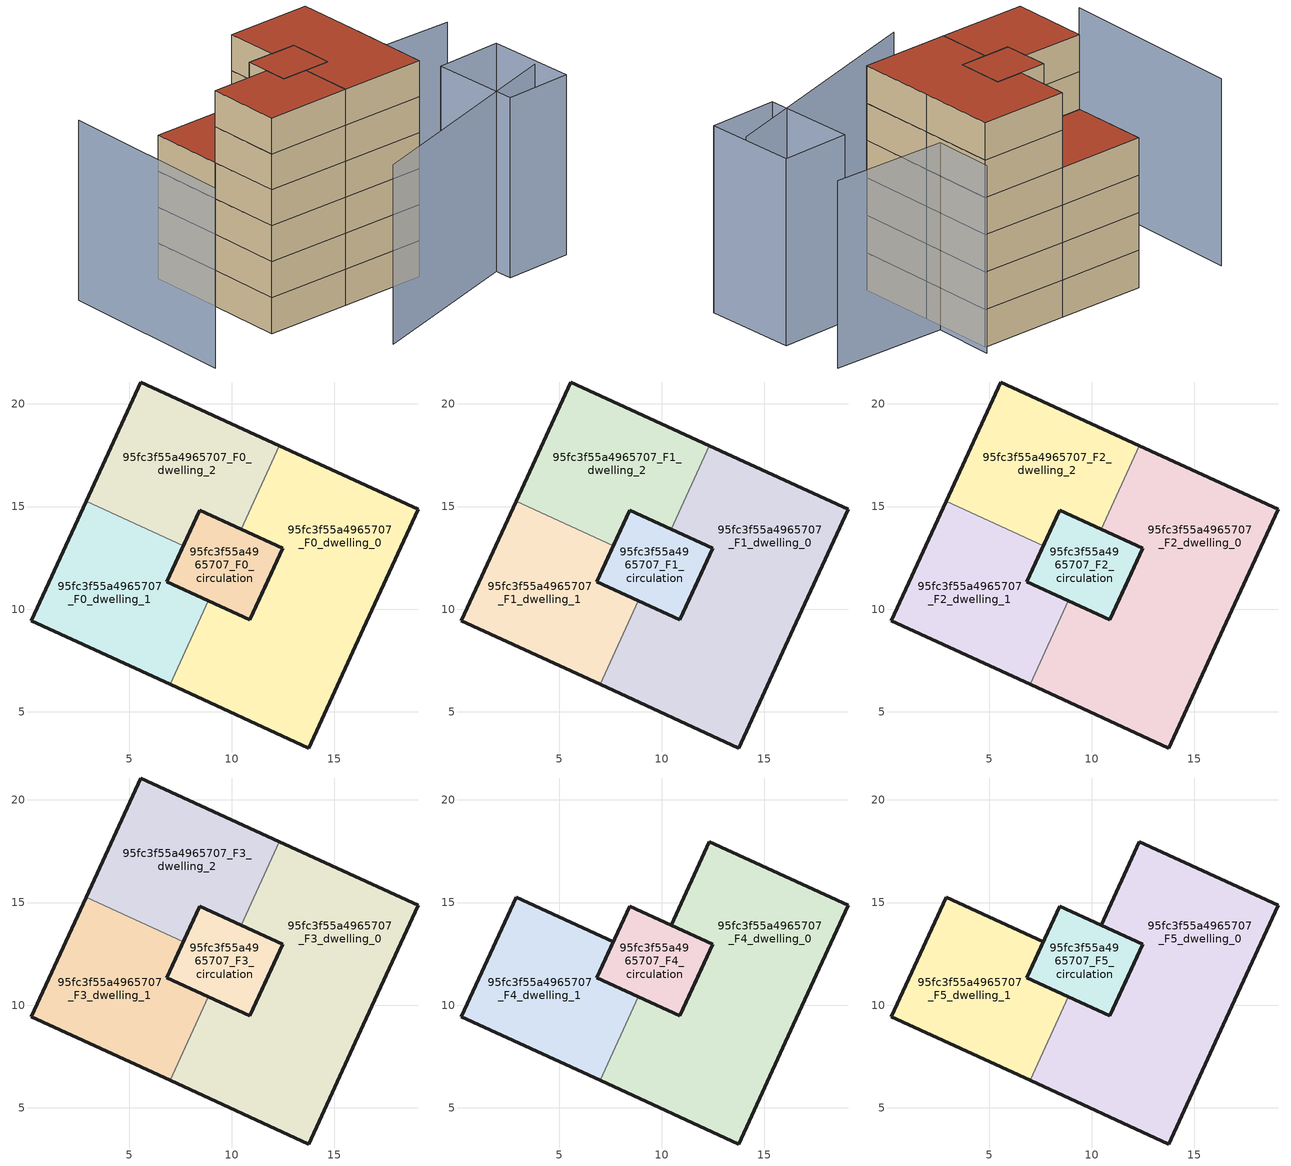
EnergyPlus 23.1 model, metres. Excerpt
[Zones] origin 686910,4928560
95fc3f55a4965707_F0_dwelling_0
 floor ground (EU_floor_Construction): 19.09,14.87 16.42,9.05 13.75,3.23 6.99,6.33 8.86,10.4 10.89,9.48 11.69,11.22 12.49,12.97 10.46,13.9 12.32,17.97 z0
 wall outside (EU_wall_Construction): 6.99,6.33 13.75,3.23 16.42,9.05 19.09,14.87 12.32,17.97 / 10.46,13.9 12.49,12.97 11.69,11.22 10.89,9.48 8.86,10.4 z0:3
 wall to 95fc3f55a4965707_F0_dwelling_1 (EU_wall_Construction): 8.86,10.4 6.99,6.33 z0:3
 wall to 95fc3f55a4965707_F0_dwelling_2 (EU_wall_Construction): 12.32,17.97 10.46,13.9 z0:3
95fc3f55a4965707_F0_dwelling_1
 floor ground (EU_floor_Construction): 7.63,13.08 6.83,11.33 8.86,10.4 6.99,6.33 0.23,9.43 2.9,15.25 z0
 wall outside (EU_wall_Construction): 2.9,15.25 0.23,9.43 6.99,6.33 / 8.86,10.4 6.83,11.33 7.63,13.08 z0:3
 wall to 95fc3f55a4965707_F0_dwelling_2 (EU_wall_Construction): 7.63,13.08 2.9,15.25 z0:3
95fc3f55a4965707_F0_dwelling_2
 floor ground (EU_floor_Construction): 12.32,17.97 10.46,13.9 8.43,14.83 7.63,13.08 2.9,15.25 5.56,21.07 z0
 wall outside (EU_wall_Construction): 7.63,13.08 8.43,14.83 10.46,13.9 / 12.32,17.97 5.56,21.07 2.9,15.25 z0:3
95fc3f55a4965707_F0_circulation
 floor ground (EU_floor_Construction): 12.49,12.97 10.89,9.48 6.83,11.33 8.43,14.83 z0
 wall outside (EU_wall_Construction): 8.43,14.83 6.83,11.33 10.89,9.48 12.49,12.97 8.43,14.83 z0:3
95fc3f55a4965707_F1_dwelling_0
 floor to 95fc3f55a4965707_F0_dwelling_0 (EU_floor_Construction): 19.09,14.87 16.42,9.05 13.75,3.23 6.99,6.33 8.86,10.4 10.89,9.48 11.69,11.22 12.49,12.97 10.46,13.9 12.32,17.97 z3
 wall outside (EU_wall_Construction): 6.99,6.33 13.75,3.23 16.42,9.05 19.09,14.87 12.32,17.97 / 10.46,13.9 12.49,12.97 11.69,11.22 10.89,9.48 8.86,10.4 z3:6
 wall to 95fc3f55a4965707_F1_dwelling_1 (EU_wall_Construction): 8.86,10.4 6.99,6.33 z3:6
 wall to 95fc3f55a4965707_F1_dwelling_2 (EU_wall_Construction): 12.32,17.97 10.46,13.9 z3:6
95fc3f55a4965707_F1_dwelling_1
 floor to 95fc3f55a4965707_F0_dwelling_1 (EU_floor_Construction): 7.63,13.08 6.83,11.33 8.86,10.4 6.99,6.33 0.23,9.43 2.9,15.25 z3
 wall outside (EU_wall_Construction): 2.9,15.25 0.23,9.43 6.99,6.33 / 8.86,10.4 6.83,11.33 7.63,13.08 z3:6
 wall to 95fc3f55a4965707_F1_dwelling_2 (EU_wall_Construction): 7.63,13.08 2.9,15.25 z3:6
95fc3f55a4965707_F1_dwelling_2
 floor to 95fc3f55a4965707_F0_dwelling_2 (EU_floor_Construction): 12.32,17.97 10.46,13.9 8.43,14.83 7.63,13.08 2.9,15.25 5.56,21.07 z3
 wall outside (EU_wall_Construction): 7.63,13.08 8.43,14.83 10.46,13.9 / 12.32,17.97 5.56,21.07 2.9,15.25 z3:6
95fc3f55a4965707_F1_circulation
 floor to 95fc3f55a4965707_F0_circulation (EU_floor_Construction): 12.49,12.97 10.89,9.48 6.83,11.33 8.43,14.83 z3
 wall outside (EU_wall_Construction): 8.43,14.83 6.83,11.33 10.89,9.48 12.49,12.97 8.43,14.83 z3:6
95fc3f55a4965707_F2_dwelling_0
 floor to 95fc3f55a4965707_F1_dwelling_0 (EU_floor_Construction): 19.09,14.87 16.42,9.05 13.75,3.23 6.99,6.33 8.86,10.4 10.89,9.48 11.69,11.22 12.49,12.97 10.46,13.9 12.32,17.97 z6
 wall outside (EU_wall_Construction): 6.99,6.33 13.75,3.23 16.42,9.05 19.09,14.87 12.32,17.97 / 10.46,13.9 12.49,12.97 11.69,11.22 10.89,9.48 8.86,10.4 z6:9
 wall to 95fc3f55a4965707_F2_dwelling_1 (EU_wall_Construction): 8.86,10.4 6.99,6.33 z6:9
 wall to 95fc3f55a4965707_F2_dwelling_2 (EU_wall_Construction): 12.32,17.97 10.46,13.9 z6:9
95fc3f55a4965707_F2_dwelling_1
 floor to 95fc3f55a4965707_F1_dwelling_1 (EU_floor_Construction): 7.63,13.08 6.83,11.33 8.86,10.4 6.99,6.33 0.23,9.43 2.9,15.25 z6
 wall outside (EU_wall_Construction): 2.9,15.25 0.23,9.43 6.99,6.33 / 8.86,10.4 6.83,11.33 7.63,13.08 z6:9
 wall to 95fc3f55a4965707_F2_dwelling_2 (EU_wall_Construction): 7.63,13.08 2.9,15.25 z6:9
95fc3f55a4965707_F2_dwelling_2
 floor to 95fc3f55a4965707_F1_dwelling_2 (EU_floor_Construction): 12.32,17.97 10.46,13.9 8.43,14.83 7.63,13.08 2.9,15.25 5.56,21.07 z6
 wall outside (EU_wall_Construction): 7.63,13.08 8.43,14.83 10.46,13.9 / 12.32,17.97 5.56,21.07 2.9,15.25 z6:9
95fc3f55a4965707_F2_circulation
 floor to 95fc3f55a4965707_F1_circulation (EU_floor_Construction): 12.49,12.97 10.89,9.48 6.83,11.33 8.43,14.83 z6
 wall outside (EU_wall_Construction): 8.43,14.83 6.83,11.33 10.89,9.48 12.49,12.97 8.43,14.83 z6:9
95fc3f55a4965707_F3_dwelling_0
 floor to 95fc3f55a4965707_F2_dwelling_0 (EU_floor_Construction): 19.09,14.87 16.42,9.05 13.75,3.23 6.99,6.33 8.86,10.4 10.89,9.48 11.69,11.22 12.49,12.97 10.46,13.9 12.32,17.97 z9
 wall outside (EU_wall_Construction): 6.99,6.33 13.75,3.23 16.42,9.05 19.09,14.87 12.32,17.97 / 10.46,13.9 12.49,12.97 11.69,11.22 10.89,9.48 8.86,10.4 z9:12
 wall to 95fc3f55a4965707_F3_dwelling_1 (EU_wall_Construction): 8.86,10.4 6.99,6.33 z9:12
 wall to 95fc3f55a4965707_F3_dwelling_2 (EU_wall_Construction): 12.32,17.97 10.46,13.9 z9:12
95fc3f55a4965707_F3_dwelling_1
 floor to 95fc3f55a4965707_F2_dwelling_1 (EU_floor_Construction): 7.63,13.08 6.83,11.33 8.86,10.4 6.99,6.33 0.23,9.43 2.9,15.25 z9
 wall outside (EU_wall_Construction): 2.9,15.25 0.23,9.43 6.99,6.33 / 8.86,10.4 6.83,11.33 7.63,13.08 z9:12
 wall to 95fc3f55a4965707_F3_dwelling_2 (EU_wall_Construction): 7.63,13.08 2.9,15.25 z9:12
95fc3f55a4965707_F3_dwelling_2
 floor to 95fc3f55a4965707_F2_dwelling_2 (EU_floor_Construction): 12.32,17.97 10.46,13.9 8.43,14.83 7.63,13.08 2.9,15.25 5.56,21.07 z9
 wall outside (EU_wall_Construction): 7.63,13.08 8.43,14.83 10.46,13.9 / 12.32,17.97 5.56,21.07 2.9,15.25 z9:12
 roof outside (EU_roof_Construction): 10.46,13.9 12.32,17.97 5.56,21.07 2.9,15.25 7.63,13.08 8.43,14.83 z12
95fc3f55a4965707_F3_circulation
 floor to 95fc3f55a4965707_F2_circulation (EU_floor_Construction): 12.49,12.97 10.89,9.48 6.83,11.33 8.43,14.83 z9
 wall outside (EU_wall_Construction): 8.43,14.83 6.83,11.33 10.89,9.48 12.49,12.97 8.43,14.83 z9:12
95fc3f55a4965707_F4_dwelling_0
 floor to 95fc3f55a4965707_F3_dwelling_0 (EU_floor_Construction): 19.09,14.87 16.42,9.05 13.75,3.23 6.99,6.33 8.86,10.4 10.89,9.48 11.69,11.22 12.49,12.97 10.46,13.9 12.32,17.97 z12
 wall outside (EU_wall_Construction): 6.99,6.33 13.75,3.23 16.42,9.05 19.09,14.87 12.32,17.97 10.46,13.9 12.49,12.97 11.69,11.22 10.89,9.48 8.86,10.4 z12:15
 wall to 95fc3f55a4965707_F4_dwelling_1 (EU_wall_Construction): 8.86,10.4 6.99,6.33 z12:15
95fc3f55a4965707_F4_dwelling_1
 floor to 95fc3f55a4965707_F3_dwelling_1 (EU_floor_Construction): 7.63,13.08 6.83,11.33 8.86,10.4 6.99,6.33 0.23,9.43 2.9,15.25 z12
 wall outside (EU_wall_Construction): 8.86,10.4 6.83,11.33 7.63,13.08 2.9,15.25 0.23,9.43 6.99,6.33 z12:15
95fc3f55a4965707_F4_circulation
 floor to 95fc3f55a4965707_F3_circulation (EU_floor_Construction): 12.49,12.97 10.89,9.48 6.83,11.33 8.43,14.83 z12
 wall outside (EU_wall_Construction): 8.43,14.83 6.83,11.33 10.89,9.48 12.49,12.97 8.43,14.83 z12:15
95fc3f55a4965707_F5_dwelling_0
 floor to 95fc3f55a4965707_F4_dwelling_0 (EU_floor_Construction): 19.09,14.87 16.42,9.05 13.75,3.23 6.99,6.33 8.86,10.4 10.89,9.48 11.69,11.22 12.49,12.97 10.46,13.9 12.32,17.97 z15
 wall outside (EU_wall_Construction): 6.99,6.33 13.75,3.23 16.42,9.05 19.09,14.87 12.32,17.97 10.46,13.9 12.49,12.97 11.69,11.22 10.89,9.48 8.86,10.4 z15:18
 wall to 95fc3f55a4965707_F5_dwelling_1 (EU_wall_Construction): 8.86,10.4 6.99,6.33 z15:18
 roof outside (EU_roof_Construction): 13.75,3.23 16.42,9.05 19.09,14.87 12.32,17.97 10.46,13.9 12.49,12.97 11.69,11.22 10.89,9.48 8.86,10.4 6.99,6.33 z18
95fc3f55a4965707_F5_dwelling_1
 floor to 95fc3f55a4965707_F4_dwelling_1 (EU_floor_Construction): 7.63,13.08 6.83,11.33 8.86,10.4 6.99,6.33 0.23,9.43 2.9,15.25 z15
 wall outside (EU_wall_Construction): 8.86,10.4 6.83,11.33 7.63,13.08 2.9,15.25 0.23,9.43 6.99,6.33 z15:18
 roof outside (EU_roof_Construction): 6.99,6.33 8.86,10.4 6.83,11.33 7.63,13.08 2.9,15.25 0.23,9.43 z18
95fc3f55a4965707_F5_circulation
 floor to 95fc3f55a4965707_F4_circulation (EU_floor_Construction): 12.49,12.97 10.89,9.48 6.83,11.33 8.43,14.83 z15
 wall outside (EU_wall_Construction): 8.43,14.83 6.83,11.33 10.89,9.48 12.49,12.97 8.43,14.83 z15:18
 roof outside (EU_roof_Construction): 10.89,9.48 12.49,12.97 8.43,14.83 6.83,11.33 z18
shading: 2.17,0.33 22.38,-2.52 / 26.5,6.45 17.69,10.72 / 17.69,10.72 19.94,15.37 / -0.16,25.08 -6.93,10.99 / 21.62,-5.41 16.29,-3.15 / 16.29,-3.15 19.26,3.86 / 19.26,3.86 24.59,1.59 / 24.59,1.59 21.62,-5.41 z0:15
[Building]
EU S2 Campaign: North Axis=0; Terrain=City; Solar Distribution=FullExterior
[Site:Location]
Bologna: Latitude=44.5; Longitude=11.25; Time Zone=1; Elevation=37
[SizingPeriod:WeatherFileDays]
AnnualSizingPeriod: Begin Month=1; Begin Day of Month=1; End Month=12; End Day of Month=31; Day of Week for Start Day=Monday; Use Weather File Daylight Saving Period=No; Use Weather File Rain and Snow Indicators=No
[MATERIAL]
EU_InternalMass_Material: Roughness=MediumRough; Thickness=0.1; Conductivity=1; Density=1800; Specific Heat=900; Thermal Absorptance=0.9; Solar Absorptance=0.7; Visible Absorptance=0.7
[MATERIAL:NOMASS] Roughness=MediumRough; Thermal Absorptance=0.9; Solar Absorptance=0.7; Visible Absorptance=0.7
Name | Thermal Resistance
EU_wall_NoMass | 0.905828
EU_roof_NoMass | 0.37593
EU_floor_NoMass | 0.67114
[CONSTRUCTION]
EU_wall_Construction: EU_wall_NoMass
EU_roof_Construction: EU_roof_NoMass
EU_floor_Construction: EU_floor_NoMass
EU_InternalMass_Construction: EU_InternalMass_Material
[ZONE] Type=1; Multiplier=1; Ceiling Height=autocalculate; Floor Area=autocalculate; Part of Total Floor Area=Yes
Name | Volume
95fc3f55a4965707_F0_dwelling_0; 95fc3f55a4965707_F1_dwelling_0; 95fc3f55a4965707_F2_dwelling_0; 95fc3f55a4965707_F3_dwelling_0; 95fc3f55a4965707_F4_dwelling_0; 95fc3f55a4965707_F5_dwelling_0 | 260.034
95fc3f55a4965707_F0_dwelling_1; 95fc3f55a4965707_F1_dwelling_1; 95fc3f55a4965707_F2_dwelling_1; 95fc3f55a4965707_F3_dwelling_1; 95fc3f55a4965707_F4_dwelling_1; 95fc3f55a4965707_F5_dwelling_1 | 130.017
95fc3f55a4965707_F0_dwelling_2; 95fc3f55a4965707_F1_dwelling_2; 95fc3f55a4965707_F2_dwelling_2; 95fc3f55a4965707_F3_dwelling_2 | 130.018
95fc3f55a4965707_F0_circulation; 95fc3f55a4965707_F1_circulation; 95fc3f55a4965707_F2_circulation; 95fc3f55a4965707_F3_circulation; 95fc3f55a4965707_F4_circulation; 95fc3f55a4965707_F5_circulation | 51.4358
[INTERNALMASS] Construction=EU_InternalMass_Construction
Name | Zone or ZoneList | Surface Area
95fc3f55a4965707_F0_dwelling_0_EU_InternalMass | 95fc3f55a4965707_F0_dwelling_0 | 86.6785
95fc3f55a4965707_F0_dwelling_1_EU_InternalMass | 95fc3f55a4965707_F0_dwelling_1 | 43.3392
95fc3f55a4965707_F0_dwelling_2_EU_InternalMass | 95fc3f55a4965707_F0_dwelling_2 | 43.3392
95fc3f55a4965707_F1_dwelling_0_EU_InternalMass | 95fc3f55a4965707_F1_dwelling_0 | 86.6785
95fc3f55a4965707_F1_dwelling_1_EU_InternalMass | 95fc3f55a4965707_F1_dwelling_1 | 43.3392
95fc3f55a4965707_F1_dwelling_2_EU_InternalMass | 95fc3f55a4965707_F1_dwelling_2 | 43.3392
95fc3f55a4965707_F2_dwelling_0_EU_InternalMass | 95fc3f55a4965707_F2_dwelling_0 | 86.6785
95fc3f55a4965707_F2_dwelling_1_EU_InternalMass | 95fc3f55a4965707_F2_dwelling_1 | 43.3392
95fc3f55a4965707_F2_dwelling_2_EU_InternalMass | 95fc3f55a4965707_F2_dwelling_2 | 43.3392
95fc3f55a4965707_F3_dwelling_0_EU_InternalMass | 95fc3f55a4965707_F3_dwelling_0 | 86.6785
95fc3f55a4965707_F3_dwelling_1_EU_InternalMass | 95fc3f55a4965707_F3_dwelling_1 | 43.3392
95fc3f55a4965707_F3_dwelling_2_EU_InternalMass | 95fc3f55a4965707_F3_dwelling_2 | 43.3392
95fc3f55a4965707_F4_dwelling_0_EU_InternalMass | 95fc3f55a4965707_F4_dwelling_0 | 86.6785
95fc3f55a4965707_F4_dwelling_1_EU_InternalMass | 95fc3f55a4965707_F4_dwelling_1 | 86.6785
95fc3f55a4965707_F5_dwelling_0_EU_InternalMass | 95fc3f55a4965707_F5_dwelling_0 | 86.6785
95fc3f55a4965707_F5_dwelling_1_EU_InternalMass | 95fc3f55a4965707_F5_dwelling_1 | 86.6785
[OTHEREQUIPMENT] Fuel Type=Electricity; Design Level Calculation Method=Watts/Area; Power per Zone Floor Area=1; Fraction Latent=0; Fraction Radiant=0; Fraction Lost=0; Carbon Dioxide Generation Rate=0; EndUse Subcategory=EU_Step8_InternalGains
Name | Zone or ZoneList or Space or SpaceList | Schedule
EU_Step8_InternalGain_95fc3f55a4965707_F0_dwelling_0_f000 | 95fc3f55a4965707_F0_dwelling_0 | EU_Step8_GainSchedule_95fc3f55a4965707_F0_dwelling_0_f000
EU_Step8_InternalGain_95fc3f55a4965707_F0_dwelling_1_f000 | 95fc3f55a4965707_F0_dwelling_1 | EU_Step8_GainSchedule_95fc3f55a4965707_F0_dwelling_1_f000
EU_Step8_InternalGain_95fc3f55a4965707_F0_dwelling_2_f000 | 95fc3f55a4965707_F0_dwelling_2 | EU_Step8_GainSchedule_95fc3f55a4965707_F0_dwelling_2_f000
EU_Step8_InternalGain_95fc3f55a4965707_F1_dwelling_0_f000 | 95fc3f55a4965707_F1_dwelling_0 | EU_Step8_GainSchedule_95fc3f55a4965707_F1_dwelling_0_f000
EU_Step8_InternalGain_95fc3f55a4965707_F1_dwelling_1_f000 | 95fc3f55a4965707_F1_dwelling_1 | EU_Step8_GainSchedule_95fc3f55a4965707_F1_dwelling_1_f000
EU_Step8_InternalGain_95fc3f55a4965707_F1_dwelling_2_f000 | 95fc3f55a4965707_F1_dwelling_2 | EU_Step8_GainSchedule_95fc3f55a4965707_F1_dwelling_2_f000
EU_Step8_InternalGain_95fc3f55a4965707_F2_dwelling_0_f000 | 95fc3f55a4965707_F2_dwelling_0 | EU_Step8_GainSchedule_95fc3f55a4965707_F2_dwelling_0_f000
EU_Step8_InternalGain_95fc3f55a4965707_F2_dwelling_1_f000 | 95fc3f55a4965707_F2_dwelling_1 | EU_Step8_GainSchedule_95fc3f55a4965707_F2_dwelling_1_f000
EU_Step8_InternalGain_95fc3f55a4965707_F2_dwelling_2_f000 | 95fc3f55a4965707_F2_dwelling_2 | EU_Step8_GainSchedule_95fc3f55a4965707_F2_dwelling_2_f000
EU_Step8_InternalGain_95fc3f55a4965707_F3_dwelling_0_f000 | 95fc3f55a4965707_F3_dwelling_0 | EU_Step8_GainSchedule_95fc3f55a4965707_F3_dwelling_0_f000
EU_Step8_InternalGain_95fc3f55a4965707_F3_dwelling_1_f000 | 95fc3f55a4965707_F3_dwelling_1 | EU_Step8_GainSchedule_95fc3f55a4965707_F3_dwelling_1_f000
EU_Step8_InternalGain_95fc3f55a4965707_F3_dwelling_2_f000 | 95fc3f55a4965707_F3_dwelling_2 | EU_Step8_GainSchedule_95fc3f55a4965707_F3_dwelling_2_f000
EU_Step8_InternalGain_95fc3f55a4965707_F4_dwelling_0_f000 | 95fc3f55a4965707_F4_dwelling_0 | EU_Step8_GainSchedule_95fc3f55a4965707_F4_dwelling_0_f000
EU_Step8_InternalGain_95fc3f55a4965707_F4_dwelling_1_f000 | 95fc3f55a4965707_F4_dwelling_1 | EU_Step8_GainSchedule_95fc3f55a4965707_F4_dwelling_1_f000
EU_Step8_InternalGain_95fc3f55a4965707_F5_dwelling_0_f000 | 95fc3f55a4965707_F5_dwelling_0 | EU_Step8_GainSchedule_95fc3f55a4965707_F5_dwelling_0_f000
EU_Step8_InternalGain_95fc3f55a4965707_F5_dwelling_1_f000 | 95fc3f55a4965707_F5_dwelling_1 | EU_Step8_GainSchedule_95fc3f55a4965707_F5_dwelling_1_f000
[ZONEINFILTRATION:DESIGNFLOWRATE] Schedule=EU_AlwaysOn; Design Flow Rate Calculation Method=Flow/Area; Flow Rate per Floor Area=0.0005; Constant Term Coefficient=1; Temperature Term Coefficient=0; Velocity Term Coefficient=0; Velocity Squared Term Coefficient=0
Name | Zone or ZoneList or Space or SpaceList
EU_Circulation_Infiltration_95fc3f55a4965707_F0_circulation | 95fc3f55a4965707_F0_circulation
EU_Circulation_Infiltration_95fc3f55a4965707_F1_circulation | 95fc3f55a4965707_F1_circulation
EU_Circulation_Infiltration_95fc3f55a4965707_F2_circulation | 95fc3f55a4965707_F2_circulation
EU_Circulation_Infiltration_95fc3f55a4965707_F3_circulation | 95fc3f55a4965707_F3_circulation
EU_Circulation_Infiltration_95fc3f55a4965707_F4_circulation | 95fc3f55a4965707_F4_circulation
EU_Circulation_Infiltration_95fc3f55a4965707_F5_circulation | 95fc3f55a4965707_F5_circulation
[ZONEVENTILATION:DESIGNFLOWRATE] Schedule=EU_AlwaysOn; Design Flow Rate Calculation Method=AirChanges/Hour; Air Changes per Hour=0.73129; Ventilation Type=Natural; Fan Pressure Rise=0; Fan Total Efficiency=1; Constant Term Coefficient=1; Temperature Term Coefficient=0; Velocity Term Coefficient=0; Velocity Squared Term Coefficient=0; Minimum Indoor Temperature=-100; Maximum Indoor Temperature=100; Delta Temperature=-100; Minimum Outdoor Temperature=-100; Maximum Outdoor Temperature=100; Maximum Wind Speed=40
Name | Zone or ZoneList or Space or SpaceList
EU_ConstantAir_95fc3f55a4965707_F0_dwelling_0 | 95fc3f55a4965707_F0_dwelling_0
EU_ConstantAir_95fc3f55a4965707_F0_dwelling_1 | 95fc3f55a4965707_F0_dwelling_1
EU_ConstantAir_95fc3f55a4965707_F0_dwelling_2 | 95fc3f55a4965707_F0_dwelling_2
EU_ConstantAir_95fc3f55a4965707_F1_dwelling_0 | 95fc3f55a4965707_F1_dwelling_0
EU_ConstantAir_95fc3f55a4965707_F1_dwelling_1 | 95fc3f55a4965707_F1_dwelling_1
EU_ConstantAir_95fc3f55a4965707_F1_dwelling_2 | 95fc3f55a4965707_F1_dwelling_2
EU_ConstantAir_95fc3f55a4965707_F2_dwelling_0 | 95fc3f55a4965707_F2_dwelling_0
EU_ConstantAir_95fc3f55a4965707_F2_dwelling_1 | 95fc3f55a4965707_F2_dwelling_1
EU_ConstantAir_95fc3f55a4965707_F2_dwelling_2 | 95fc3f55a4965707_F2_dwelling_2
EU_ConstantAir_95fc3f55a4965707_F3_dwelling_0 | 95fc3f55a4965707_F3_dwelling_0
EU_ConstantAir_95fc3f55a4965707_F3_dwelling_1 | 95fc3f55a4965707_F3_dwelling_1
EU_ConstantAir_95fc3f55a4965707_F3_dwelling_2 | 95fc3f55a4965707_F3_dwelling_2
EU_ConstantAir_95fc3f55a4965707_F4_dwelling_0 | 95fc3f55a4965707_F4_dwelling_0
EU_ConstantAir_95fc3f55a4965707_F4_dwelling_1 | 95fc3f55a4965707_F4_dwelling_1
EU_ConstantAir_95fc3f55a4965707_F5_dwelling_0 | 95fc3f55a4965707_F5_dwelling_0
EU_ConstantAir_95fc3f55a4965707_F5_dwelling_1 | 95fc3f55a4965707_F5_dwelling_1
[HVACTEMPLATE:THERMOSTAT] Constant Heating Setpoint=20; Constant Cooling Setpoint=50
EU_HeatOnly_95fc3f55a4965707_F0_dwelling_0; EU_HeatOnly_95fc3f55a4965707_F0_dwelling_1; EU_HeatOnly_95fc3f55a4965707_F0_dwelling_2; EU_HeatOnly_95fc3f55a4965707_F1_dwelling_0; EU_HeatOnly_95fc3f55a4965707_F1_dwelling_1; EU_HeatOnly_95fc3f55a4965707_F1_dwelling_2; EU_HeatOnly_95fc3f55a4965707_F2_dwelling_0; EU_HeatOnly_95fc3f55a4965707_F2_dwelling_1; EU_HeatOnly_95fc3f55a4965707_F2_dwelling_2; EU_HeatOnly_95fc3f55a4965707_F3_dwelling_0; EU_HeatOnly_95fc3f55a4965707_F3_dwelling_1; EU_HeatOnly_95fc3f55a4965707_F3_dwelling_2; EU_HeatOnly_95fc3f55a4965707_F4_dwelling_0; EU_HeatOnly_95fc3f55a4965707_F4_dwelling_1; EU_HeatOnly_95fc3f55a4965707_F5_dwelling_0; EU_HeatOnly_95fc3f55a4965707_F5_dwelling_1
[HVACTEMPLATE:ZONE:IDEALLOADSAIRSYSTEM] System Availability Schedule=EU_AlwaysOn; Maximum Heating Supply Air Temperature=50; Minimum Cooling Supply Air Temperature=13; Maximum Heating Supply Air Humidity Ratio=0.0156; Minimum Cooling Supply Air Humidity Ratio=0.0077; Heating Limit=NoLimit; Cooling Limit=NoLimit; Heating Availability Schedule=EU_AlwaysOn; Cooling Availability Schedule=EU_CoolingOff; Dehumidification Control Type=ConstantSensibleHeatRatio; Cooling Sensible Heat Ratio=0.7; Dehumidification Setpoint=60; Humidification Control Type=None; Humidification Setpoint=30; Outdoor Air Method=None; Outdoor Air Flow Rate per Person=0.00944; Outdoor Air Flow Rate per Zone Floor Area=0; Outdoor Air Flow Rate per Zone=0; Demand Controlled Ventilation Type=None; Outdoor Air Economizer Type=NoEconomizer; Heat Recovery Type=None; Sensible Heat Recovery Effectiveness=0.7; Latent Heat Recovery Effectiveness=0.65
Name | Template Thermostat
95fc3f55a4965707_F0_dwelling_0 | EU_HeatOnly_95fc3f55a4965707_F0_dwelling_0
95fc3f55a4965707_F0_dwelling_1 | EU_HeatOnly_95fc3f55a4965707_F0_dwelling_1
95fc3f55a4965707_F0_dwelling_2 | EU_HeatOnly_95fc3f55a4965707_F0_dwelling_2
95fc3f55a4965707_F1_dwelling_0 | EU_HeatOnly_95fc3f55a4965707_F1_dwelling_0
95fc3f55a4965707_F1_dwelling_1 | EU_HeatOnly_95fc3f55a4965707_F1_dwelling_1
95fc3f55a4965707_F1_dwelling_2 | EU_HeatOnly_95fc3f55a4965707_F1_dwelling_2
95fc3f55a4965707_F2_dwelling_0 | EU_HeatOnly_95fc3f55a4965707_F2_dwelling_0
95fc3f55a4965707_F2_dwelling_1 | EU_HeatOnly_95fc3f55a4965707_F2_dwelling_1
95fc3f55a4965707_F2_dwelling_2 | EU_HeatOnly_95fc3f55a4965707_F2_dwelling_2
95fc3f55a4965707_F3_dwelling_0 | EU_HeatOnly_95fc3f55a4965707_F3_dwelling_0
95fc3f55a4965707_F3_dwelling_1 | EU_HeatOnly_95fc3f55a4965707_F3_dwelling_1
95fc3f55a4965707_F3_dwelling_2 | EU_HeatOnly_95fc3f55a4965707_F3_dwelling_2
95fc3f55a4965707_F4_dwelling_0 | EU_HeatOnly_95fc3f55a4965707_F4_dwelling_0
95fc3f55a4965707_F4_dwelling_1 | EU_HeatOnly_95fc3f55a4965707_F4_dwelling_1
95fc3f55a4965707_F5_dwelling_0 | EU_HeatOnly_95fc3f55a4965707_F5_dwelling_0
95fc3f55a4965707_F5_dwelling_1 | EU_HeatOnly_95fc3f55a4965707_F5_dwelling_1
[SIZING:ZONE] Zone Cooling Design Supply Air Temperature Input Method=SupplyAirTemperature; Zone Cooling Design Supply Air Temperature=13; Zone Heating Design Supply Air Temperature Input Method=SupplyAirTemperature; Zone Heating Design Supply Air Temperature=50; Zone Cooling Design Supply Air Humidity Ratio=0.008; Zone Heating Design Supply Air Humidity Ratio=0.008; Cooling Design Air Flow Method=DesignDay; Cooling Design Air Flow Rate=0; Cooling Minimum Air Flow per Zone Floor Area=0.000762; Cooling Minimum Air Flow=0; Cooling Minimum Air Flow Fraction=0.2; Heating Design Air Flow Method=DesignDay; Heating Design Air Flow Rate=0; Heating Maximum Air Flow per Zone Floor Area=0.002032; Heating Maximum Air Flow=0.141576; Heating Maximum Air Flow Fraction=0.3; Account for Dedicated Outdoor Air System=No; Dedicated Outdoor Air System Control Strategy=NeutralSupplyAir; Dedicated Outdoor Air Low Setpoint Temperature for Design=autosize; Dedicated Outdoor Air High Setpoint Temperature for Design=autosize; Zone Load Sizing Method=Sensible Load Only No Latent Load; Zone Latent Cooling Design Supply Air Humidity Ratio Input Method=HumidityRatioDifference; Zone Cooling Design Supply Air Humidity Ratio Difference=0.005; Zone Latent Heating Design Supply Air Humidity Ratio Input Method=HumidityRatioDifference; Zone Humidification Design Supply Air Humidity Ratio Difference=0.005
95fc3f55a4965707_F0_dwelling_0; 95fc3f55a4965707_F0_dwelling_1; 95fc3f55a4965707_F0_dwelling_2; 95fc3f55a4965707_F1_dwelling_0; 95fc3f55a4965707_F1_dwelling_1; 95fc3f55a4965707_F1_dwelling_2; 95fc3f55a4965707_F2_dwelling_0; 95fc3f55a4965707_F2_dwelling_1; 95fc3f55a4965707_F2_dwelling_2; 95fc3f55a4965707_F3_dwelling_0; 95fc3f55a4965707_F3_dwelling_1; 95fc3f55a4965707_F3_dwelling_2; 95fc3f55a4965707_F4_dwelling_0; 95fc3f55a4965707_F4_dwelling_1; 95fc3f55a4965707_F5_dwelling_0; 95fc3f55a4965707_F5_dwelling_1
[SCHEDULE:CONSTANT]
Name | Hourly Value
EU_AlwaysOn | 1
EU_CoolingOff | 0
[SCHEDULE:FILE] Column Number=1; Rows to Skip at Top=0; Number of Hours of Data=8760; Column Separator=Comma; Interpolate to Timestep=No; Minutes per Item=60; Adjust Schedule for Daylight Savings=Yes
Name | File
EU_Step8_GainSchedule_95fc3f55a4965707_F0_dwelling_0_f000 | ../../schedules/95fc3f55a4965707/95fc3f55a4965707_F0_dwelling_0_f000_gain.csv
EU_Step8_GainSchedule_95fc3f55a4965707_F0_dwelling_1_f000 | ../../schedules/95fc3f55a4965707/95fc3f55a4965707_F0_dwelling_1_f000_gain.csv
EU_Step8_GainSchedule_95fc3f55a4965707_F0_dwelling_2_f000 | ../../schedules/95fc3f55a4965707/95fc3f55a4965707_F0_dwelling_2_f000_gain.csv
EU_Step8_GainSchedule_95fc3f55a4965707_F1_dwelling_0_f000 | ../../schedules/95fc3f55a4965707/95fc3f55a4965707_F1_dwelling_0_f000_gain.csv
EU_Step8_GainSchedule_95fc3f55a4965707_F1_dwelling_1_f000 | ../../schedules/95fc3f55a4965707/95fc3f55a4965707_F1_dwelling_1_f000_gain.csv
EU_Step8_GainSchedule_95fc3f55a4965707_F1_dwelling_2_f000 | ../../schedules/95fc3f55a4965707/95fc3f55a4965707_F1_dwelling_2_f000_gain.csv
EU_Step8_GainSchedule_95fc3f55a4965707_F2_dwelling_0_f000 | ../../schedules/95fc3f55a4965707/95fc3f55a4965707_F2_dwelling_0_f000_gain.csv
EU_Step8_GainSchedule_95fc3f55a4965707_F2_dwelling_1_f000 | ../../schedules/95fc3f55a4965707/95fc3f55a4965707_F2_dwelling_1_f000_gain.csv
EU_Step8_GainSchedule_95fc3f55a4965707_F2_dwelling_2_f000 | ../../schedules/95fc3f55a4965707/95fc3f55a4965707_F2_dwelling_2_f000_gain.csv
EU_Step8_GainSchedule_95fc3f55a4965707_F3_dwelling_0_f000 | ../../schedules/95fc3f55a4965707/95fc3f55a4965707_F3_dwelling_0_f000_gain.csv
EU_Step8_GainSchedule_95fc3f55a4965707_F3_dwelling_1_f000 | ../../schedules/95fc3f55a4965707/95fc3f55a4965707_F3_dwelling_1_f000_gain.csv
EU_Step8_GainSchedule_95fc3f55a4965707_F3_dwelling_2_f000 | ../../schedules/95fc3f55a4965707/95fc3f55a4965707_F3_dwelling_2_f000_gain.csv
EU_Step8_GainSchedule_95fc3f55a4965707_F4_dwelling_0_f000 | ../../schedules/95fc3f55a4965707/95fc3f55a4965707_F4_dwelling_0_f000_gain.csv
EU_Step8_GainSchedule_95fc3f55a4965707_F4_dwelling_1_f000 | ../../schedules/95fc3f55a4965707/95fc3f55a4965707_F4_dwelling_1_f000_gain.csv
EU_Step8_GainSchedule_95fc3f55a4965707_F5_dwelling_0_f000 | ../../schedules/95fc3f55a4965707/95fc3f55a4965707_F5_dwelling_0_f000_gain.csv
EU_Step8_GainSchedule_95fc3f55a4965707_F5_dwelling_1_f000 | ../../schedules/95fc3f55a4965707/95fc3f55a4965707_F5_dwelling_1_f000_gain.csv
